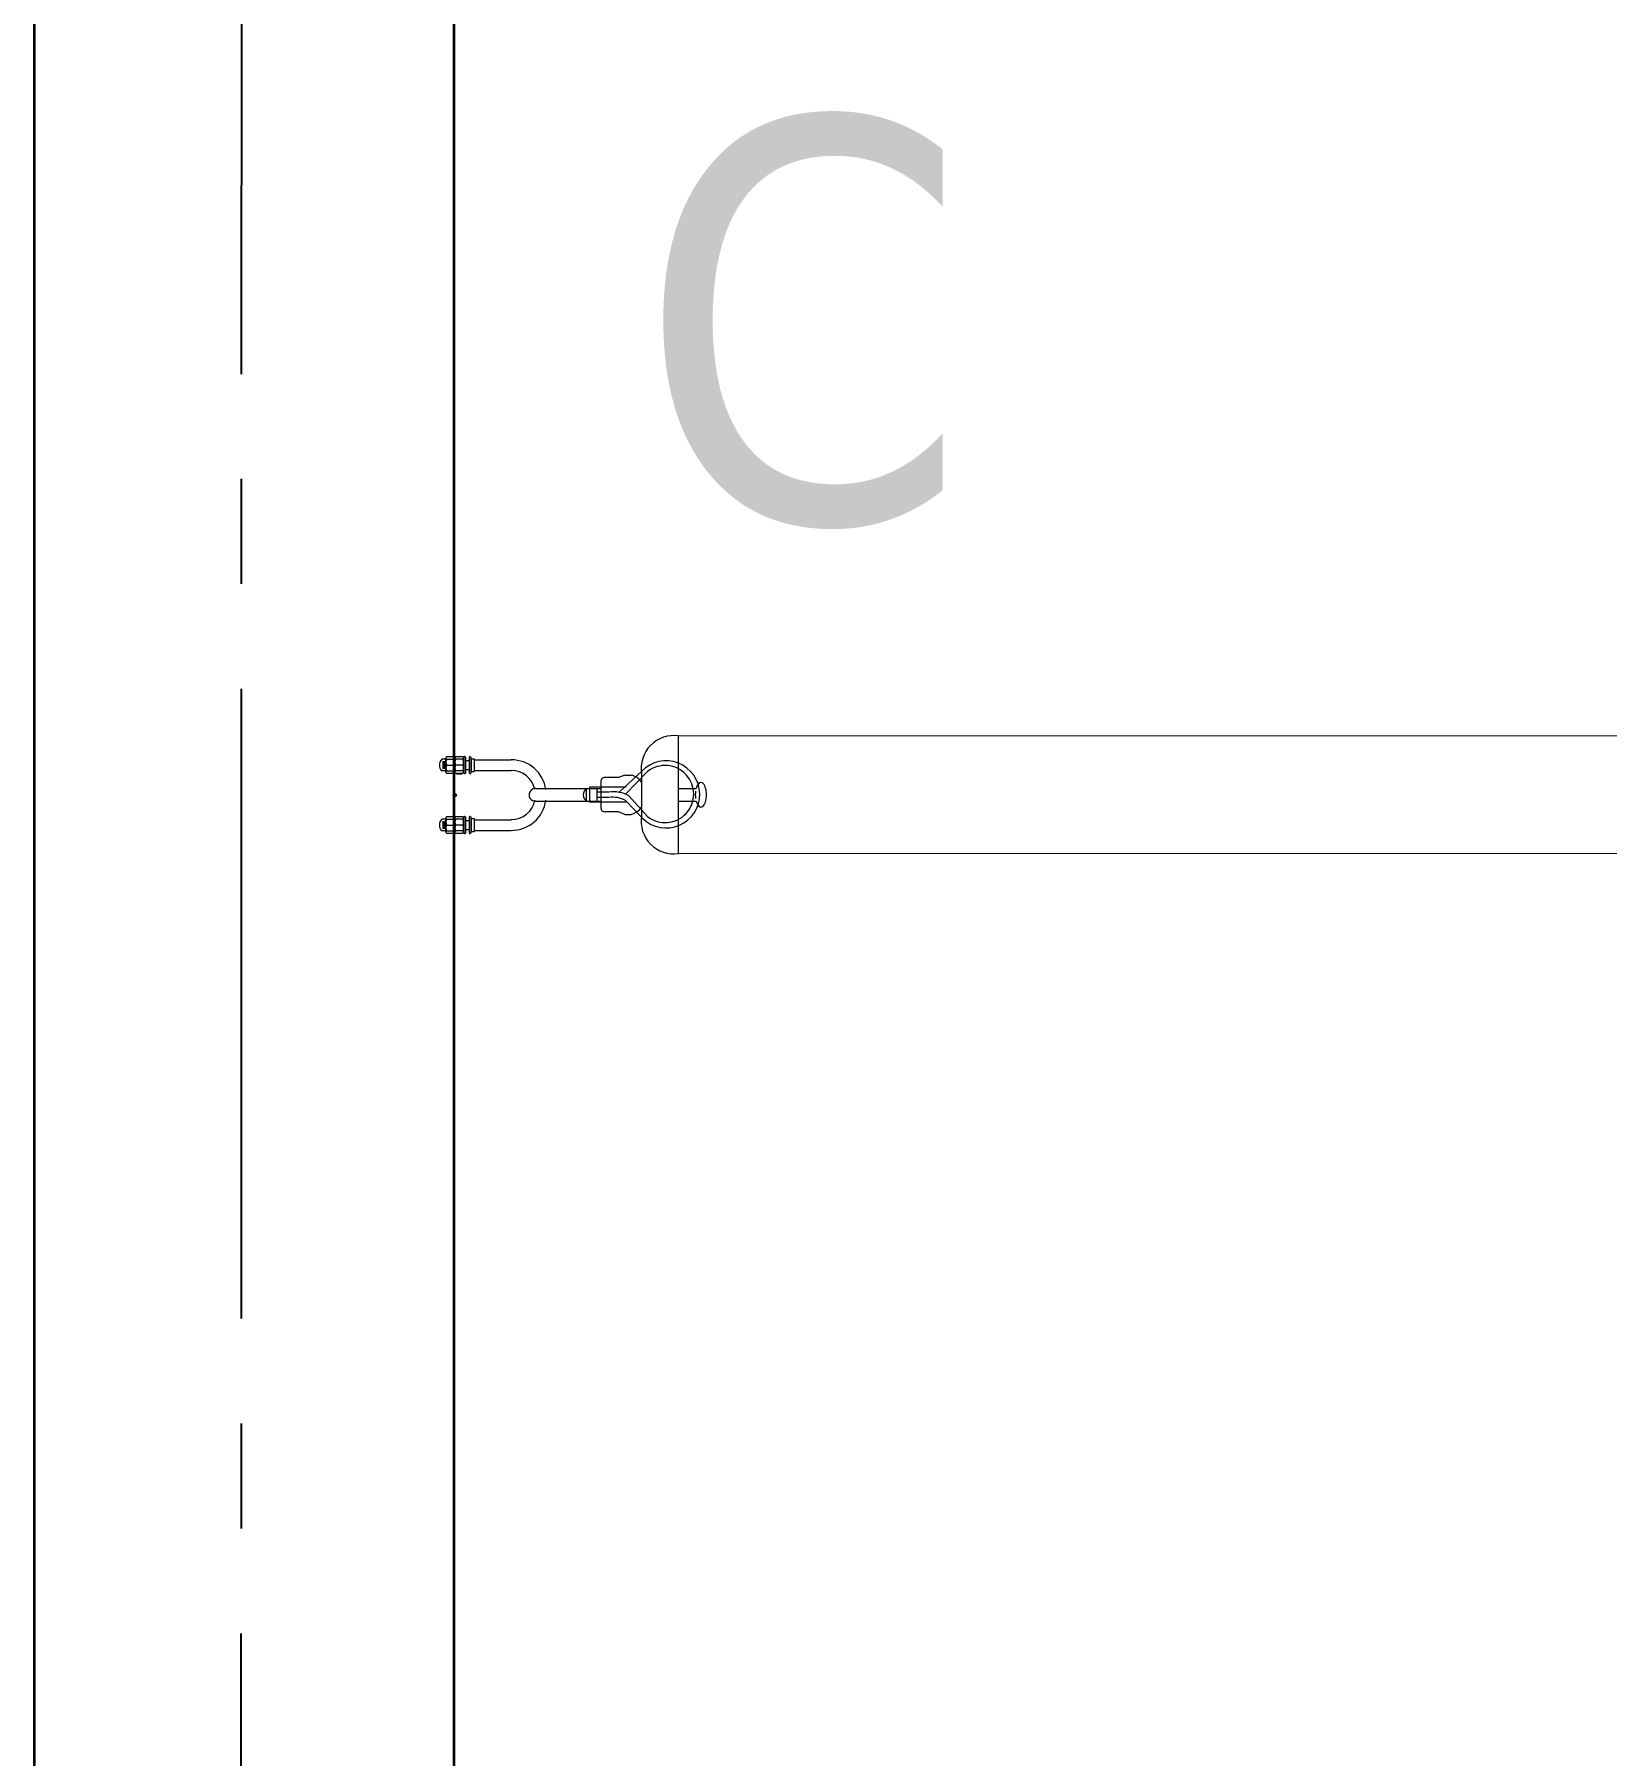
# Model space of a CAD drawing. Header units: millimetres. Extents: x 37084 to 180780, y -153145 to -16322.
# Drawn here: x 47184 to 50929, y -80532 to -76432 of the extents above; entities that cross this region are included whole.
import ezdxf

# ---------------------------------------------------------------- set-up
doc = ezdxf.new("R2010")
doc.units = ezdxf.units.MM
doc.header["$MEASUREMENT"] = 0
doc.linetypes.add('CENTER2', pattern=[1.125, 0.75, -0.125, 0.125, -0.125])
for name, color, linetype, lineweight in [('1_DayCS', 30, 'CENTER2', 25), ('1_Phu_kien', 5, 'Continuous', 9), ('POST', 5, 'Continuous', 35)]:
    doc.layers.add(name, color=color, linetype=linetype, lineweight=lineweight)
doc.layers.add('TEXT', color=255, linetype='Continuous')
doc.styles.add('Tahoma-R', font='tahoma.ttf')

# ---------------------------------------------------------------- blocks, each defined once
blk = doc.blocks.new('X220 NC')
at = {"color": 0, "linetype": 'ByBlock', "lineweight": -2, "ltscale": 4500}
for p, q in [((3751640.3, -153418.2), (3751640.3, -137418.2)), ((3752640.3, -153418.2), (3752640.3, -137418.2))]:
    blk.add_line(p, q, dxfattribs=at)
blk = doc.blocks.new('S220 NC')
at = {"color": 0, "linetype": 'ByBlock', "lineweight": -2, "ltscale": 4500}
for p, q in [((3584564, -471985.7), (3584564, -471968.3)), ((3584564, -471985.7), (3584564, -471968.3)), ((3584567.2, -471966.5), (3584601.3, -471966.5)), ((3584567.2, -471966.5), (3584601.3, -471966.5)), ((3584570.5, -471968.4), (3584570.5, -471956.2)), ((3584570.5, -471968.4), (3584570.5, -471956.2)), ((3584570.5, -471966.2), (3584570.5, -471966.5)), ((3584570.5, -471966.2), (3584570.5, -471966.5)), ((3584570.5, -471968.4), (3584570.5, -471985.4)), ((3584570.5, -471968.4), (3584570.5, -471985.4)), ((3584593.6, -471959.3), (3584575.4, -471959.3)), ((3584593.6, -471959.3), (3584575.4, -471959.3)), ((3584593.6, -471961.6), (3584575.4, -471961.6)), ((3584593.6, -471961.6), (3584575.4, -471961.6)), ((3584593.6, -471963.8), (3584575.4, -471963.8)), ((3584593.6, -471963.8), (3584575.4, -471963.8)), ((3584584.3, -471968.7), (3584584.3, -471985.7)), ((3584584.3, -471968.7), (3584584.3, -471985.7)), ((3584598, -471968.4), (3584598, -471956.4)), ((3584598, -471968.4), (3584598, -471956.4)), ((3584598, -471968.4), (3584598, -471985.7)), ((3584598, -471968.4), (3584598, -471985.7)), ((3584604.5, -471968.3), (3584604.5, -471985.7)), ((3584604.5, -471968.3), (3584604.5, -471985.7)), ((3584706.9, -471985.7), (3584706.9, -471968.3)), ((3584706.9, -471985.7), (3584706.9, -471968.3)), ((3584710, -471966.5), (3584744.1, -471966.5)), ((3584710, -471966.5), (3584744.1, -471966.5)), ((3584713.4, -471968.4), (3584713.4, -471956.2)), ((3584713.4, -471968.4), (3584713.4, -471956.2)), ((3584713.4, -471966.2), (3584713.4, -471966.5)), ((3584713.4, -471966.2), (3584713.4, -471966.5)), ((3584713.4, -471968.4), (3584713.4, -471985.4)), ((3584713.4, -471968.4), (3584713.4, -471985.4)), ((3584736.4, -471959.3), (3584718.2, -471959.3)), ((3584736.4, -471959.3), (3584718.2, -471959.3)), ((3584736.4, -471961.6), (3584718.2, -471961.6)), ((3584736.4, -471961.6), (3584718.2, -471961.6)), ((3584736.4, -471963.8), (3584718.2, -471963.8)), ((3584736.4, -471963.8), (3584718.2, -471963.8)), ((3584727.1, -471968.7), (3584727.1, -471985.7)), ((3584727.1, -471968.7), (3584727.1, -471985.7)), ((3584740.8, -471968.4), (3584740.8, -471956.4)), ((3584740.8, -471968.4), (3584740.8, -471956.4)), ((3584740.8, -471968.4), (3584740.8, -471985.7)), ((3584740.8, -471968.4), (3584740.8, -471985.7)), ((3584747.3, -471968.3), (3584747.3, -471985.7)), ((3584747.3, -471968.3), (3584747.3, -471985.7)), ((3584564, -472006.8), (3584564, -471989.4)), ((3584564, -472006.8), (3584564, -471989.4)), ((3584565.3, -472010.2), (3584603.5, -472010.2)), ((3584565.3, -472010.2), (3584603.5, -472010.2)), ((3584601.3, -472008.6), (3584567.2, -472008.6)), ((3584601.3, -472008.6), (3584567.2, -472008.6)), ((3584570.5, -472006.7), (3584570.5, -471989.4)), ((3584570.5, -472006.7), (3584570.5, -471989.4)), ((3584570.5, -472006.7), (3584570.5, -472006.7)), ((3584570.5, -472006.7), (3584570.5, -472006.7)), ((3584573.5, -472008.6), (3584573.5, -472010.2)), ((3584573.5, -472008.6), (3584573.5, -472010.2)), ((3584584.3, -472006.4), (3584584.3, -471989.4)), ((3584584.3, -472006.4), (3584584.3, -471989.4)), ((3584595.1, -472008.6), (3584595.1, -472010.2)), ((3584595.1, -472008.6), (3584595.1, -472010.2)), ((3584598, -472006.7), (3584598, -471989.7)), ((3584598, -472006.7), (3584598, -471989.7)), ((3584598, -472006.7), (3584598, -472006.7)), ((3584598, -472006.7), (3584598, -472006.7)), ((3584604.5, -471989.4), (3584604.5, -472006.8)), ((3584604.5, -471989.4), (3584604.5, -472006.8)), ((3584706.5, -471991.5), (3584706.5, -472004.8)), ((3584706.5, -471991.5), (3584706.5, -472004.8)), ((3584706.9, -472006.8), (3584706.9, -471989.4)), ((3584706.9, -472006.8), (3584706.9, -471989.4)), ((3584708.1, -472010.2), (3584746.3, -472010.2)), ((3584708.1, -472010.2), (3584746.3, -472010.2)), ((3584744.1, -472008.6), (3584710, -472008.6)), ((3584744.1, -472008.6), (3584710, -472008.6)), ((3584713.4, -472006.7), (3584713.4, -471989.4)), ((3584713.4, -472006.7), (3584713.4, -471989.4)), ((3584713.4, -472006.7), (3584713.4, -472006.7)), ((3584713.4, -472006.7), (3584713.4, -472006.7)), ((3584716.3, -472008.6), (3584716.3, -472010.2)), ((3584716.3, -472008.6), (3584716.3, -472010.2)), ((3584727.1, -471985.7), (3584727.1, -471989.4)), ((3584727.1, -471985.7), (3584727.1, -471989.4)), ((3584727.1, -472006.4), (3584727.1, -471989.4)), ((3584727.1, -472006.4), (3584727.1, -471989.4)), ((3584737.9, -472008.6), (3584737.9, -472010.2)), ((3584737.9, -472008.6), (3584737.9, -472010.2)), ((3584740.8, -472006.7), (3584740.8, -471989.7)), ((3584740.8, -472006.7), (3584740.8, -471989.7)), ((3584740.8, -472006.7), (3584740.8, -472006.7)), ((3584740.8, -472006.7), (3584740.8, -472006.7)), ((3584747.3, -471989.4), (3584747.3, -472006.8)), ((3584747.3, -471989.4), (3584747.3, -472006.8)), ((3584603.4, -472013.1), (3584565.1, -472013.1)), ((3584603.4, -472013.1), (3584565.1, -472013.1)), ((3584603.4, -472025.4), (3584565.1, -472025.4)), ((3584603.4, -472025.4), (3584565.1, -472025.4)), ((3584565.3, -472022.4), (3584603.5, -472022.4)), ((3584565.3, -472022.4), (3584603.5, -472022.4)), ((3584599.5, -472026.7), (3584569, -472026.7)), ((3584569, -472026.7), (3584569, -472033.7)), ((3584599.5, -472026.7), (3584569, -472026.7)), ((3584569, -472026.7), (3584569, -472033.7)), ((3584599.5, -472033.7), (3584569, -472033.7)), ((3584599.5, -472033.7), (3584569, -472033.7)), ((3584571.5, -472033.7), (3584571.5, -472121.8)), ((3584571.5, -472033.7), (3584571.5, -472121.8)), ((3584573.5, -472013.1), (3584573.5, -472022.4)), ((3584573.5, -472013.1), (3584573.5, -472022.4)), ((3584573.5, -472025.4), (3584573.5, -472026.7)), ((3584573.5, -472025.4), (3584573.5, -472026.7)), ((3584595.1, -472013.1), (3584595.1, -472022.4)), ((3584595.1, -472013.1), (3584595.1, -472022.4)), ((3584595.1, -472025.4), (3584595.1, -472026.7)), ((3584595.1, -472025.4), (3584595.1, -472026.7)), ((3584597, -472033.7), (3584597, -472121.8)), ((3584597, -472033.7), (3584597, -472121.8)), ((3584599.5, -472026.7), (3584599.5, -472033.7)), ((3584599.5, -472026.7), (3584599.5, -472033.7)), ((3584746.2, -472013.1), (3584708, -472013.1)), ((3584746.2, -472013.1), (3584708, -472013.1)), ((3584746.2, -472025.4), (3584708, -472025.4)), ((3584746.2, -472025.4), (3584708, -472025.4)), ((3584708.1, -472022.4), (3584746.3, -472022.4)), ((3584708.1, -472022.4), (3584746.3, -472022.4)), ((3584742.2, -472026.7), (3584711.7, -472026.7)), ((3584711.7, -472026.7), (3584711.7, -472033.7)), ((3584742.2, -472026.7), (3584711.7, -472026.7)), ((3584711.7, -472026.7), (3584711.7, -472033.7)), ((3584742.2, -472033.7), (3584711.7, -472033.7)), ((3584742.2, -472033.7), (3584711.7, -472033.7)), ((3584714.1, -472033.7), (3584714.1, -472121.8)), ((3584714.1, -472033.7), (3584714.1, -472121.8)), ((3584716.3, -472013.1), (3584716.3, -472022.4)), ((3584716.3, -472013.1), (3584716.3, -472022.4)), ((3584716.3, -472025.4), (3584716.3, -472026.7)), ((3584716.3, -472025.4), (3584716.3, -472026.7)), ((3584737.9, -472013.1), (3584737.9, -472022.4)), ((3584737.9, -472013.1), (3584737.9, -472022.4)), ((3584737.9, -472025.4), (3584737.9, -472026.7)), ((3584737.9, -472025.4), (3584737.9, -472026.7)), ((3584739.7, -472033.7), (3584739.7, -472121.8)), ((3584739.7, -472033.7), (3584739.7, -472121.8)), ((3584742.2, -472026.7), (3584742.2, -472033.7)), ((3584742.2, -472026.7), (3584742.2, -472033.7)), ((3584641, -472180.6), (3584641, -472335.1)), ((3584641, -472180.6), (3584641, -472335.1)), ((3584671.3, -472180.7), (3584671.3, -472335.1)), ((3584671.3, -472180.7), (3584671.3, -472335.1)), ((3584687.7, -472335.1), (3584625.3, -472335.1)), ((3584687.7, -472335.1), (3584625.3, -472335.1)), ((3584638.6, -472395.5), (3584638.6, -472308.5)), ((3584674.2, -472308.5), (3584638.6, -472308.5)), ((3584638.6, -472395.5), (3584638.6, -472308.5)), ((3584674.2, -472308.5), (3584638.6, -472308.5)), ((3584641, -472301.2), (3584671.3, -472301.2)), ((3584641, -472301.2), (3584671.3, -472301.2)), ((3584671.3, -472325.8), (3584641, -472325.8)), ((3584671.3, -472325.8), (3584641, -472325.8)), ((3584650.2, -472354.6), (3584650.2, -472325.8)), ((3584650.2, -472354.6), (3584650.2, -472325.8)), ((3584662.8, -472354.6), (3584662.8, -472325.8)), ((3584662.8, -472354.6), (3584662.8, -472325.8)), ((3584674.2, -472395.5), (3584674.2, -472308.5)), ((3584674.2, -472395.5), (3584674.2, -472308.5)), ((3584609.6, -472392.7), (3584615.4, -472377.4)), ((3584609.6, -472392.7), (3584615.4, -472377.4)), ((3584615.4, -472377.4), (3584615.4, -472345)), ((3584615.4, -472377.4), (3584615.4, -472345)), ((3584712.8, -472433.2), (3584663.2, -472379.9)), ((3584712.8, -472433.2), (3584663.2, -472379.9)), ((3584697.6, -472377.4), (3584697.6, -472345)), ((3584697.6, -472377.4), (3584697.6, -472345)), ((3584703.5, -472392.7), (3584697.6, -472377.4)), ((3584703.5, -472392.7), (3584697.6, -472377.4)), ((3584599.7, -472435.4), (3584642.7, -472393.8)), ((3584599.7, -472435.4), (3584642.7, -472393.8)), ((3584604.7, -472446.8), (3584654.1, -472402.2)), ((3584604.7, -472446.8), (3584654.1, -472402.2)), ((3584609.6, -472392.7), (3584609.6, -472407.8)), ((3584609.6, -472392.7), (3584609.6, -472407.8)), ((3584711.7, -472446.8), (3584658.2, -472394.5)), ((3584711.7, -472446.8), (3584658.2, -472394.5)), ((3584703.5, -472392.7), (3584703.5, -472407.8)), ((3584703.5, -472392.7), (3584703.5, -472407.8)), ((3584707.1, -472432.4), (3584605.9, -472432.4)), ((3584707.1, -472432.4), (3584605.9, -472432.4)), ((3584516.4, -472520.3), (3584796.7, -472520.3)), ((3584516.4, -472520.3), (3584796.7, -472520.3)), ((3584516.4, -475306.3), (3584516.4, -472520.3)), ((3584641, -472520.3), (3584641, -472562.4)), ((3584641, -472520.3), (3584641, -472562.4)), ((3584671.3, -472520.3), (3584671.4, -472562.3)), ((3584671.3, -472520.3), (3584671.4, -472562.3)), ((3584796.7, -475306.3), (3584796.7, -472520.3))]:
    blk.add_line(p, q, dxfattribs=at)
blk.add_circle((3584655.7, -471987.5), 4.08, dxfattribs=at)
blk.add_circle((3584655.7, -471987.5), 4.08, dxfattribs=at)
for centre, radius, start, end in [((3584567.3, -471970.2), 3.76, 29.3383, 148.8833), ((3584567.3, -471970.2), 3.76, 29.3383, 148.8833), ((3584584.1, -471971.2), 20.3, 47.032, 132.0935), ((3584584.1, -471971.2), 20.3, 47.032, 132.0935), ((3584577.2, -471978.9), 12.4, 55.121, 122.348), ((3584577.2, -471978.9), 12.4, 55.121, 122.348), ((3584591.3, -471978.9), 12.4, 57.652, 124.879), ((3584591.3, -471978.9), 12.4, 57.652, 124.879), ((3584601.2, -471970.2), 3.76, 31.1167, 150.6617), ((3584601.2, -471970.2), 3.76, 31.1167, 150.6617), ((3584710.1, -471970.2), 3.76, 29.3383, 148.8833), ((3584710.1, -471970.2), 3.76, 29.3383, 148.8833), ((3584727, -471971.2), 20.3, 47.032, 132.0935), ((3584727, -471971.2), 20.3, 47.032, 132.0935), ((3584720, -471978.9), 12.4, 55.121, 122.348), ((3584720, -471978.9), 12.4, 55.121, 122.348), ((3584734.2, -471978.9), 12.4, 57.652, 124.879), ((3584734.2, -471978.9), 12.4, 57.652, 124.879), ((3584744.1, -471970.2), 3.76, 31.1167, 150.6617), ((3584744.1, -471970.2), 3.76, 31.1167, 150.6617), ((3584567.3, -471982.5), 4.57, 224.6497, 315.3503), ((3584567.3, -471982.5), 4.57, 224.6497, 315.3503), ((3584567.3, -471992.6), 4.57, 44.6497, 135.3503), ((3584567.3, -471992.6), 4.57, 44.6497, 135.3503), ((3584567.3, -472004.8), 3.76, 211.1167, 330.6617), ((3584567.3, -472004.8), 3.76, 211.1167, 330.6617), ((3584565.5, -472011.7), 1.5, 97.006, 257.9986), ((3584565.5, -472011.7), 1.5, 97.006, 257.9986), ((3584577.4, -471969.1), 18, 247.5847, 292.4153), ((3584577.4, -471969.1), 18, 247.5847, 292.4153), ((3584577.4, -472006), 18, 67.5847, 112.4153), ((3584577.4, -472006), 18, 67.5847, 112.4153), ((3584577.2, -471996.2), 12.4, 237.652, 304.879), ((3584577.2, -471996.2), 12.4, 237.652, 304.879), ((3584591.1, -471969.1), 18, 247.5847, 292.4153), ((3584591.1, -471969.1), 18, 247.5847, 292.4153), ((3584591.1, -472006), 18, 67.5847, 112.4153), ((3584591.1, -472006), 18, 67.5847, 112.4153), ((3584591.3, -471996.2), 12.4, 235.121, 302.348), ((3584591.3, -471996.2), 12.4, 235.121, 302.348), ((3584601.2, -471982.5), 4.57, 224.6497, 315.3503), ((3584601.2, -471982.5), 4.57, 224.6497, 315.3503), ((3584601.2, -471992.6), 4.57, 44.6497, 135.3503), ((3584601.2, -471992.6), 4.57, 44.6497, 135.3503), ((3584601.2, -472004.8), 3.76, 209.3383, 328.8833), ((3584601.2, -472004.8), 3.76, 209.3383, 328.8833), ((3584603, -472011.6), 1.54, 282.82, 72.1846), ((3584603, -472011.6), 1.54, 282.82, 72.1846), ((3584708.3, -472011.7), 1.5, 97.006, 257.9986), ((3584708.3, -472011.7), 1.5, 97.006, 257.9986), ((3584710.1, -471982.5), 4.57, 224.6497, 315.3503), ((3584710.1, -471982.5), 4.57, 224.6497, 315.3503), ((3584710.1, -471992.6), 4.57, 44.6497, 135.3503), ((3584710.1, -471992.6), 4.57, 44.6497, 135.3503), ((3584710.1, -472004.8), 3.76, 211.1167, 330.6617), ((3584710.1, -472004.8), 3.76, 211.1167, 330.6617), ((3584720.2, -471969.1), 18, 247.5847, 292.4153), ((3584720.2, -471969.1), 18, 247.5847, 292.4153), ((3584720.2, -472006), 18, 67.5847, 112.4153), ((3584720.2, -472006), 18, 67.5847, 112.4153), ((3584720, -471996.2), 12.4, 237.652, 304.879), ((3584720, -471996.2), 12.4, 237.652, 304.879), ((3584733.9, -471969.1), 18, 247.5847, 292.4153), ((3584733.9, -471969.1), 18, 247.5847, 292.4153), ((3584733.9, -472006), 18, 67.5847, 112.4153), ((3584733.9, -472006), 18, 67.5847, 112.4153), ((3584734.2, -471996.2), 12.4, 235.121, 302.348), ((3584734.2, -471996.2), 12.4, 235.121, 302.348), ((3584744, -471982.5), 4.57, 224.6497, 315.3503), ((3584744, -471982.5), 4.57, 224.6497, 315.3503), ((3584744, -471992.6), 4.57, 44.6497, 135.3503), ((3584744, -471992.6), 4.57, 44.6497, 135.3503), ((3584744.1, -472004.8), 3.76, 209.3383, 328.8833), ((3584744.1, -472004.8), 3.76, 209.3383, 328.8833), ((3584745.9, -472011.6), 1.54, 282.82, 72.1846), ((3584745.9, -472011.6), 1.54, 282.82, 72.1846), ((3584565.5, -472023.9), 1.5, 97.006, 257.9986), ((3584565.5, -472023.9), 1.5, 97.006, 257.9986), ((3584603, -472023.9), 1.54, 282.82, 72.1846), ((3584603, -472023.9), 1.54, 282.82, 72.1846), ((3584708.3, -472023.9), 1.5, 97.006, 257.9986), ((3584708.3, -472023.9), 1.5, 97.006, 257.9986), ((3584745.9, -472023.9), 1.54, 282.82, 72.1846), ((3584745.9, -472023.9), 1.54, 282.82, 72.1846), ((3584654.5, -472122.2), 83.1, 179.7295, 262.361), ((3584654.5, -472122.2), 83.1, 179.7295, 262.361), ((3584653.9, -472122.4), 56.8, 179.3955, 259.4636), ((3584653.9, -472122.4), 56.8, 179.3955, 259.4636), ((3584656.6, -472122.2), 83.1, 278.3707, 0.2705), ((3584657.3, -472122.4), 56.9, 281.6238, 0.5982), ((3584656.6, -472122.2), 83.1, 278.3707, 0.2705), ((3584657.3, -472122.4), 56.9, 281.6238, 0.5982), ((3584656.2, -472179.7), 15.2, 356.141, 183.3281), ((3584656.2, -472179.7), 15.2, 356.141, 183.3281), ((3584656.2, -472312.5), 18.9, 36.7398, 143.2643), ((3584656.2, -472312.5), 18.9, 36.7398, 143.2643), ((3584625.3, -472345), 9.89, 90, 180), ((3584625.3, -472345), 9.89, 90, 180), ((3584687.7, -472345), 9.89, 0, 90), ((3584687.7, -472345), 9.89, 0, 90), ((3584584.6, -472362.3), 66.1, 331.5524, 6.6851), ((3584584.6, -472362.3), 66.1, 331.5524, 6.6851), ((3584582.7, -472364.5), 80.8, 332.1683, 7.0492), ((3584582.7, -472364.5), 80.8, 332.1683, 7.0492), ((3584653.9, -472395.5), 45.9, 195.4289, 233.3763), ((3584653.9, -472395.5), 45.9, 195.4289, 233.3763), ((3584662.7, -472398), 41.9, 304.7049, 346.4899), ((3584662.7, -472398), 41.9, 304.7049, 346.4899), ((3584593.5, -472509.3), 77.9, 80.7896, 188.1352), ((3584593.5, -472509.3), 77.9, 80.7896, 188.1352), ((3584657.3, -472490.9), 80, 136.043, 46.1321), ((3584657.3, -472490.9), 80, 136.043, 46.1321), ((3584658.2, -472488.7), 68, 141.9329, 38.0671), ((3584658.2, -472488.7), 68, 141.9329, 38.0671), ((3584719.6, -472509.3), 77.9, 351.8648, 99.2104), ((3584719.6, -472509.3), 77.9, 351.8648, 99.2104)]:
    blk.add_arc(centre, radius, start, end, dxfattribs=at)
for start_param, end_param in [(2.126074, 7.324835), (2.126074, 7.324835), (1.271587, 1.869429), (1.271587, 1.869429)]:
    blk.add_ellipse((3584656.5, -472573.8), major_axis=(29.4, 0), ratio=0.454324, start_param=start_param, end_param=end_param, dxfattribs=at)

msp = doc.modelspace()

# ---------------------------------------------------------------- linework, layer by layer
at = {"layer": '1_DayCS', "lineweight": 25, "ltscale": 2000}
msp.add_line((47674.5, -90741.1, 0), (47682.8, -51944.6, 0), dxfattribs=at)

# ---------------------------------------------------------------- block references
at = {"layer": '1_Phu_kien', "lineweight": 20, "rotation": 89.99033357473145}
msp.add_blockref('S220 NC', (-424407.1, -3662820, 0), dxfattribs=at)
at = {"layer": 'POST', "xscale": -1}
msp.add_blockref('X220 NC', (3799824.2, 63173.6, 0), dxfattribs=at)

# ---------------------------------------------------------------- texts
at = {"layer": 'TEXT', "style": 'Tahoma-R'}
msp.add_text('C', height=960, rotation=360, dxfattribs=at).set_placement((48618.2, -77591.9, 0))

doc.saveas('drawing.dxf')
